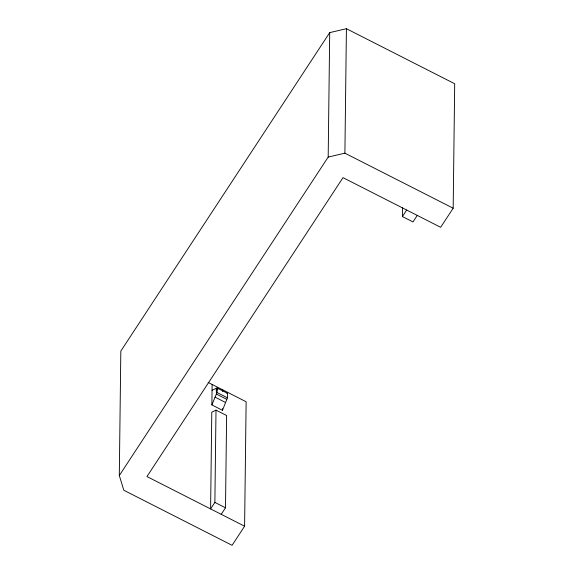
<?xml version="1.0" encoding="UTF-8"?>
<svg xmlns="http://www.w3.org/2000/svg" width="574" height="574" viewBox="0 0 574 574"><rect width="100%" height="100%" fill="white"/><g stroke="black" fill="none" stroke-linecap="round" stroke-linejoin="round"><path stroke-width="0.86" d="M119.306 475.545L120.827 351.073L329.706 32.618L346.423 28.7L454.694 83.747L453.173 208.219L440.653 227.304L343.001 177.653L146.951 476.556L244.603 526.215L232.083 545.3L123.812 490.253L119.306 475.545L328.185 157.082L329.706 32.618M212.05 390.306L217.072 388.002L227.505 393.305L227.44 397.811L222.49 410.31L211.878 404.907L212.122 384.458M216.003 410.116L211.784 412.211L210.601 508.923L214.877 502.408L216.003 410.116L226.622 415.511L225.496 507.803L221.22 514.318M211.878 404.907L217.015 392.508L217.072 388.002L216.498 393.204M222.49 410.31L222.511 408.588M222.719 391.525L222.741 389.854M244.603 526.215L246.124 401.743L208.147 382.435M453.173 208.219L344.902 153.165L346.423 28.7M417.269 215.415L412.993 221.93L402.41 216.549L402.525 207.594M402.41 216.549L406.686 210.034M226.902 393.606L227.505 393.305M328.185 157.082L344.902 153.165M217.804 388.985L216.283 388.218L216.384 393.233M216.398 394.073L226.816 399.368M214.97 397.1L225.582 402.496M214.877 502.408L225.496 507.803M217.015 392.508L227.44 397.811"/></g></svg>
